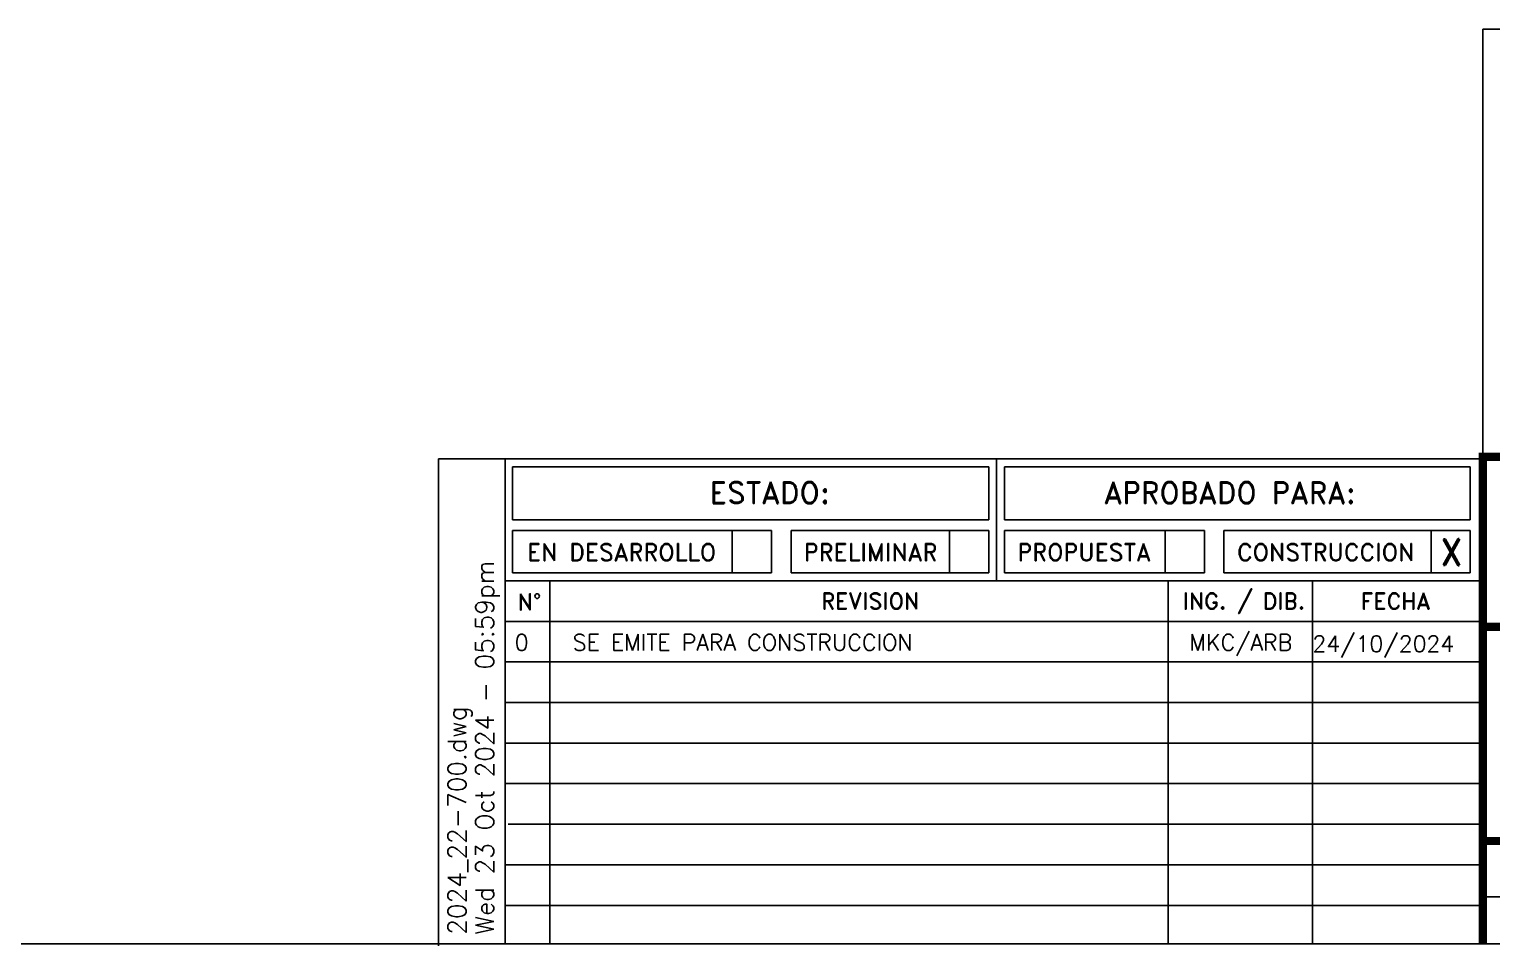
# Model space of a CAD drawing. Extents: x -970 to 10525, y -5 to 8110.
# Drawn here: x 7133 to 8936, y -5 to 1127 of the extents above; entities that cross this region are included whole.
import ezdxf
from ezdxf.enums import TextEntityAlignment as Align

# ---------------------------------------------------------------- set-up
doc = ezdxf.new("R2010")
doc.units = 0
doc.header["$LTSCALE"] = 60
doc.header["$MEASUREMENT"] = 0
doc.layers.get('0').update_dxf_attribs({"linetype": 'CONTINUOUS'})
for name, color, linetype in [('FORMATO', 7, 'CONTINUOUS'), ('RLA-FORMATO', 7, 'CONTINUOUS'), ('RLE-FIRMA REVISOR', 7, 'CONTINUOUS')]:
    doc.layers.add(name, color=color, linetype=linetype)
doc.styles.add('ROMAND', font='romand', dxfattribs={"height": 31.5})
doc.styles.add('ROMANS', font='ROMANS.shx', dxfattribs={"height": 22.5})

# ---------------------------------------------------------------- blocks, each defined once
blk = doc.blocks.new('viñeta-rl')
at = {"layer": 'RLA-FORMATO', "color": 2, "linetype": 'Continuous'}
for p, q in [((-797.49, 298.78), (-1440.99, 298.78)), ((-1440.99, 298.78), (-1440.99, -1.22)), ((-1399.99, 298.78), (-1399.99, 0)), ((-1395.45, 293.77), (-1395.45, 261.3)), ((-1101.94, 293.77), (-1395.45, 293.77)), ((-1101.94, 293.77), (-1101.94, 261.3)), ((-805.22, 293.77), (-1092.34, 293.77)), ((-1092.34, 293.77), (-1092.34, 261.3)), ((-805.22, 293.77), (-805.22, 261.3)), ((-1395.46, 254.63), (-1395.46, 228.63)), ((-1235.81, 254.63), (-1395.46, 254.63)), ((-1101.94, 261.3), (-1395.45, 261.3)), ((-1223.81, 254.63), (-1223.81, 228.63)), ((-1101.94, 254.63), (-1223.81, 254.63)), ((-805.22, 261.3), (-1092.34, 261.3)), ((-969.02, 254.63), (-1092.34, 254.63)), ((-805.22, 254.63), (-957.01, 254.63)), ((-1235.81, 228.63), (-1395.46, 228.63)), ((-1101.94, 228.63), (-1223.81, 228.63)), ((-969.02, 228.63), (-1092.34, 228.63)), ((-805.22, 228.63), (-957.01, 228.63)), ((-797.49, 223.63), (-1399.99, 223.63)), ((-1372.49, 223.63), (-1372.49, 0)), ((-991.49, 223.63), (-991.49, 0)), ((-902.49, 223.63), (-902.49, 0)), ((-797.49, 198.63), (-1399.99, 198.63)), ((-797.49, 173.63), (-1399.99, 173.63)), ((-797.49, 148.63), (-1399.99, 148.63)), ((-797.49, 123.63), (-1399.99, 123.63)), ((-797.49, 98.63), (-1399.99, 98.63)), ((-795.69, 73.63), (-1398.18, 73.63)), ((-797.49, 48.63), (-1399.99, 48.63)), ((-797.49, 28.79), (-300, 28.79)), ((-797.49, 23.63), (-1399.99, 23.63))]:
    blk.add_line(p, q, dxfattribs=at)
at = {"layer": 'RLA-FORMATO', "color": 3}
blk.add_line((-1097.12, 223.63), (-1097.12, 298.78), dxfattribs=at)
at = {"layer": 'RLA-FORMATO', "color": 2}
for p, q in [((-1260.01, 254.63), (-1260.01, 228.63)), ((-1235.81, 254.63), (-1235.81, 228.63)), ((-1126.13, 254.63), (-1126.13, 228.63)), ((-1101.94, 254.63), (-1101.94, 228.63)), ((-1092.34, 254.63), (-1092.34, 228.63)), ((-993.22, 254.63), (-993.22, 228.63)), ((-969.02, 254.63), (-969.02, 228.63)), ((-957.01, 254.63), (-957.01, 228.63)), ((-829.42, 254.63), (-829.42, 228.63)), ((-805.22, 254.63), (-805.22, 228.63))]:
    blk.add_line(p, q, dxfattribs=at)
at = {"layer": 'RLA-FORMATO', "color": 5, "const_width": 5}
for points in [[(0, 300), (-797.49, 300), (-797.49, 0)], [(0, 195.27), (-797.49, 195.27)], [(0, 63.31), (-797.49, 63.31)]]:
    blk.add_lwpolyline(points, dxfattribs=at)
at = {"layer": 'RLA-FORMATO', "color": 5, "style": 'ROMAND'}
for s, height, p in [('ESTADO:', 13.333, (-1236.95, 277.94)), ('APROBADO PARA:', 13.3333, (-953.4, 277.94))]:
    blk.add_text(s, height=height, dxfattribs=at).set_placement(p, align=Align.MIDDLE)
at = {"layer": 'RLA-FORMATO', "color": 4, "style": 'ROMAND'}
for s, height, p in [('EN DESARROLLO', 10.6667, (-1328.22, 241.28)), ('PRELIMINAR', 10.667, (-1174.72, 241.28)), ('PROPUESTA', 10.667, (-1043.11, 241.28)), ('CONSTRUCCION', 10.6667, (-894.31, 241.28))]:
    blk.add_text(s, height=height, dxfattribs=at).set_placement(p, align=Align.MIDDLE)
at = {"layer": 'RLA-FORMATO', "color": 3, "linetype": 'Continuous', "style": 'ROMAND'}
for s, p in [('/', (-943.99, 211.13)), ('REVISION', (-1174.99, 211.13)), ('ING.', (-968.99, 211.13)), ('DIB.', (-919.99, 211.13)), ('FECHA', (-851.24, 211.13))]:
    blk.add_text(s, height=10, dxfattribs=at).set_placement(p, align=Align.MIDDLE)
blk.add_text('N%%D', height=10, dxfattribs=at).set_placement((-1384.99, 202.63), align=Align.BOTTOM_CENTER)
at = {"layer": 'RLA-FORMATO', "color": 4, "style": 'ROMAND'}
for tag, p in [('DESAR', (-1255.78, 233.26)), ('PRELIM', (-1123.11, 233.26)), ('PROP', (-989.64, 233.26)), ('CONST', (-823.74, 233.26))]:
    blk.add_attdef(tag, p, '', height=16, dxfattribs=at)
at = {"layer": 'RLA-FORMATO', "color": 2, "style": 'ROMANS'}
for tag, p, height in [('REVNO1', (-1394.08, 180.65), 10), ('DETNO1', (-1358.4, 180.65), 10), ('FECHA1', (-880.48, 180.65), 10), ('REVNO2', (-1394.08, 155.65), 10), ('DETNO2', (-1358.4, 155.65), 10), ('FECHA2', (-880.48, 155.65), 10), ('REVNO3', (-1394.08, 130.65), 10), ('DETNO3', (-1358.4, 130.65), 10), ('FECHA3', (-880.48, 130.65), 10), ('REVNO4', (-1394.08, 105.65), 10), ('DETNO4', (-1358.4, 105.65), 10), ('FECHA4', (-880.48, 105.65), 10), ('REVNO5', (-1394.08, 80.65), 11.25), ('DETNO5', (-1358.4, 80.65), 10), ('FECHA5', (-880.48, 80.65), 10), ('REVNO6', (-1392.27, 55.65), 10), ('DETNO6', (-1356.59, 55.65), 10), ('FECHA6', (-878.68, 55.65), 10), ('REVNO7', (-1394.08, 30.65), 10), ('DETNO7', (-1358.4, 30.65), 10), ('FECHA7', (-880.48, 30.65), 10), ('INGENIERO', (-741.07, 33.4), 10), ('DIBUJANTE', (-571.62, 33.4), 10), ('REVNO8', (-1394.08, 8.6), 10), ('DETNO8', (-1358.4, 8.6), 10), ('FECHA8', (-880.48, 8.6), 10), ('PROYECTISTA', (-740.89, 4.81), 10), ('INGENIERO', (-568.57, 4.61), 10)]:
    blk.add_attdef(tag, p, '', height=height, dxfattribs=at)
for tag, p in [('PERSNO1', (-946.61, 180.65)), ('PERSNO2', (-946.61, 155.65)), ('PERSNO3', (-946.61, 130.65)), ('PERSNO4', (-946.61, 105.65)), ('PERSNO5', (-946.61, 80.65)), ('PERSNO6', (-946.61, 55.65)), ('PERSNO7', (-946.61, 30.65)), ('PERSNO8', (-946.61, 8.6))]:
    blk.add_attdef(tag, text='', height=10, dxfattribs=at).set_placement(p, align=Align.CENTER)
at = {"layer": 'RLA-FORMATO', "color": 5, "style": 'ROMAND'}
blk.add_attdef('PROYECTO', text='', height=16.9, dxfattribs=at).set_placement((-289.17, 165.03), align=Align.MIDDLE)
for tag, p in [('TITULO1', (-567.96, 108.18)), ('TITULO2', (-567.96, 74.23))]:
    blk.add_attdef(tag, p, '', height=20, dxfattribs=at)
at = {"layer": 'RLA-FORMATO', "color": 2, "style": 'ROMANS'}
for tag, p in [('NOMARCH', (-1424.04, 5.53)), ('FECHA', (-1406.95, 5.53))]:
    blk.add_attdef(tag, p, '', height=11.25, rotation=90, dxfattribs=at)
at = {"layer": 'RLA-FORMATO', "color": 5, "style": 'ROMAND', "width": 0.967839}
blk.add_attdef('NUMERO', text='', height=24, dxfattribs=at).set_placement((-290.27, 13.33), (-62.41, 13.33), align=Align.FIT)
at = {"layer": 'RLA-FORMATO', "color": 5, "style": 'ROMAND', "flags": 12}
blk.add_attdef('REVISION', text='', height=24, dxfattribs=at).set_placement((-24.5, 25.33), align=Align.MIDDLE)

msp = doc.modelspace()

# ---------------------------------------------------------------- linework, layer by layer
at = {"layer": 'RLA-FORMATO', "color": 6, "linetype": 'Continuous'}
msp.add_line((-970, 0), (10520, 0), dxfattribs=at)
at = {"layer": 'RLE-FIRMA REVISOR', "color": 2, "linetype": 'Continuous'}
for q in [(8925, 597.6), (9722.5, 1127.1)]:
    msp.add_line((8925, 1127.1), q, dxfattribs=at)

# ---------------------------------------------------------------- block references
at = {"layer": 'RLA-FORMATO'}
ref = msp.add_blockref('viñeta-rl', (10520, 0), dxfattribs=dict(at, xscale=2, yscale=2, zscale=2))
ref.add_attrib('NOMARCH', '2024_22-700.dwg', (7671.9, 11.1), dxfattribs={"layer": '0', "color": 2, "height": 22.5, "rotation": 90, "style": 'ROMANS'})
ref.add_attrib('FECHA', 'Wed 23 Oct 2024 - 05:59pm', (7706.1, 11.1), dxfattribs={"layer": '0', "color": 2, "height": 22.5, "rotation": 90, "style": 'ROMANS'})
ref.add_attrib('CONST', 'X', (8872.5, 466.5), dxfattribs={"layer": 'FORMATO', "color": 4, "height": 32, "style": 'ROMAND'})
ref.add_attrib('REVNO1', '0', (7731.8, 361.3), dxfattribs={"layer": 'FORMATO', "color": 2, "height": 20, "style": 'ROMANS'})
ref.add_attrib('DETNO1', 'SE EMITE PARA CONSTRUCCION', (7803.2, 361.3), dxfattribs={"layer": 'FORMATO', "color": 2, "height": 20, "style": 'ROMANS'})
ref.add_attrib('PERSNO1', 'MKC/ARB', dxfattribs={"layer": 'FORMATO', "color": 2, "height": 20, "style": 'ROMANS'}).set_placement((8626.8, 361.3), align=Align.CENTER)
ref.add_attrib('FECHA1', '24/10/2024', (8715, 359.6), dxfattribs={"layer": 'FORMATO', "color": 2, "height": 20, "style": 'ROMANS'})

doc.saveas('drawing.dxf')
